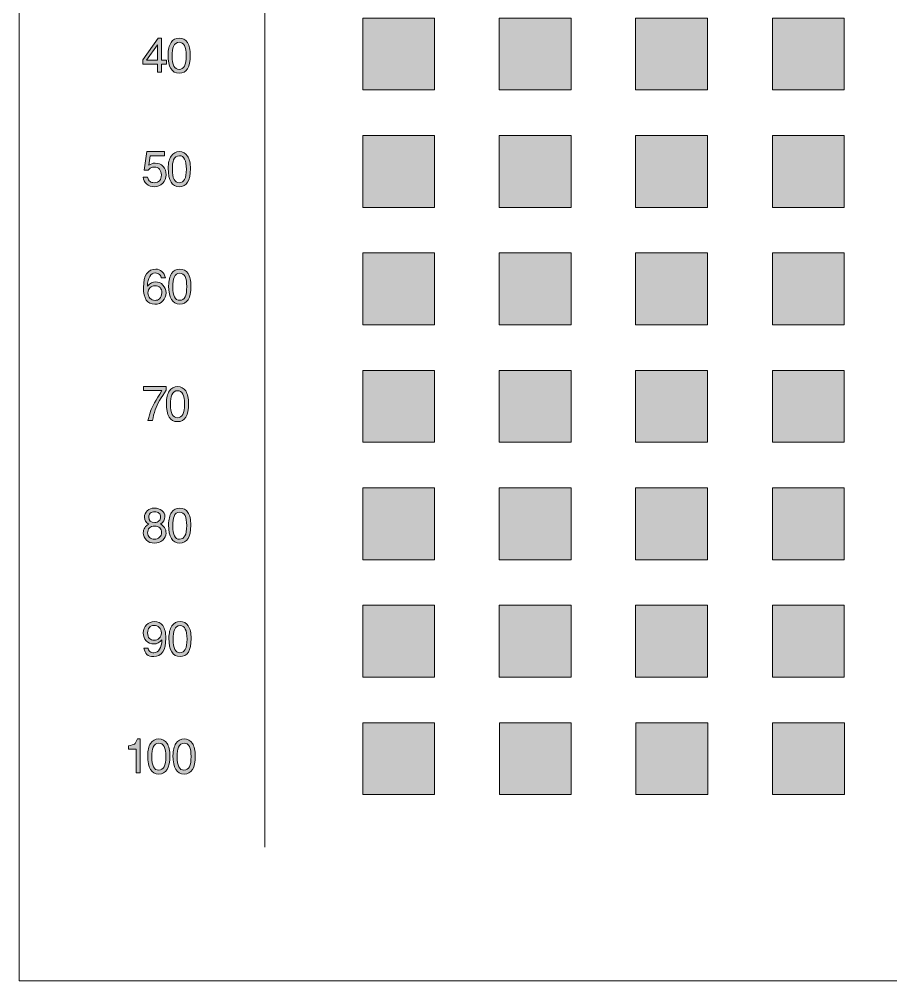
# Model space of a CAD drawing. Header units: inches. Extents: x 1.03 to 7.31, y -7.43 to -0.85.
# Drawn here: x 1.033 to 4.065, y -7.431 to -4.088 of the extents above; entities that cross this region are included whole.
import ezdxf

# ---------------------------------------------------------------- set-up
doc = ezdxf.new("R2010")
doc.units = ezdxf.units.IN
doc.header["$MEASUREMENT"] = 0
doc.layers.add('Layer 1', color=7, linetype='Continuous')

# ---------------------------------------------------------------- blocks, each defined once
blk = doc.blocks.new('block 2')
at = {"layer": 'Layer 1', "true_color": 0xffffff}
h = blk.add_hatch(color=7, dxfattribs=at)
h.dxf.hatch_style = 2
h.paths.add_polyline_path([(2.4784, -4.3337), (2.2284, -4.3337), (2.2284, -4.0837), (2.4784, -4.0837)])
h = blk.add_hatch(color=7, dxfattribs=at)
h.dxf.hatch_style = 2
h.paths.add_polyline_path([(2.9529, -4.3337), (2.7029, -4.3337), (2.7029, -4.0837), (2.9529, -4.0837)])
h = blk.add_hatch(color=7, dxfattribs=at)
h.dxf.hatch_style = 2
h.paths.add_polyline_path([(3.4274, -4.3337), (3.1774, -4.3337), (3.1774, -4.0837), (3.4274, -4.0837)])
h = blk.add_hatch(color=7, dxfattribs=at)
h.dxf.hatch_style = 2
h.paths.add_polyline_path([(3.9033, -4.3337), (3.6534, -4.3337), (3.6534, -4.0837), (3.9033, -4.0837)])
h = blk.add_hatch(color=7, dxfattribs=at)
h.dxf.hatch_style = 2
h.paths.add_polyline_path([(2.4784, -4.742), (2.2284, -4.742), (2.2284, -4.492), (2.4784, -4.492)])
h = blk.add_hatch(color=7, dxfattribs=at)
h.dxf.hatch_style = 2
h.paths.add_polyline_path([(2.9529, -4.742), (2.7029, -4.742), (2.7029, -4.492), (2.9529, -4.492)])
h = blk.add_hatch(color=7, dxfattribs=at)
h.dxf.hatch_style = 2
h.paths.add_polyline_path([(3.4274, -4.742), (3.1774, -4.742), (3.1774, -4.492), (3.4274, -4.492)])
h = blk.add_hatch(color=7, dxfattribs=at)
h.dxf.hatch_style = 2
h.paths.add_polyline_path([(3.9034, -4.742), (3.6534, -4.742), (3.6534, -4.492), (3.9034, -4.492)])
h = blk.add_hatch(color=7, dxfattribs=at)
h.dxf.hatch_style = 2
h.paths.add_polyline_path([(2.4784, -5.1503), (2.2284, -5.1503), (2.2284, -4.9003), (2.4784, -4.9003)])
h = blk.add_hatch(color=7, dxfattribs=at)
h.dxf.hatch_style = 2
h.paths.add_polyline_path([(2.9529, -5.1503), (2.7029, -5.1503), (2.7029, -4.9003), (2.9529, -4.9003)])
h = blk.add_hatch(color=7, dxfattribs=at)
h.dxf.hatch_style = 2
h.paths.add_polyline_path([(3.4274, -5.1503), (3.1774, -5.1503), (3.1774, -4.9003), (3.4274, -4.9003)])
h = blk.add_hatch(color=7, dxfattribs=at)
h.dxf.hatch_style = 2
h.paths.add_polyline_path([(3.9034, -5.1503), (3.6534, -5.1503), (3.6534, -4.9003), (3.9034, -4.9003)])
h = blk.add_hatch(color=7, dxfattribs=at)
h.dxf.hatch_style = 2
h.paths.add_polyline_path([(2.4784, -5.5586), (2.2284, -5.5586), (2.2284, -5.3086), (2.4784, -5.3086)])
h = blk.add_hatch(color=7, dxfattribs=at)
h.dxf.hatch_style = 2
h.paths.add_polyline_path([(2.9529, -5.5586), (2.7029, -5.5586), (2.7029, -5.3086), (2.9529, -5.3086)])
h = blk.add_hatch(color=7, dxfattribs=at)
h.dxf.hatch_style = 2
h.paths.add_polyline_path([(3.4274, -5.5586), (3.1774, -5.5586), (3.1774, -5.3086), (3.4274, -5.3086)])
h = blk.add_hatch(color=7, dxfattribs=at)
h.dxf.hatch_style = 2
h.paths.add_polyline_path([(3.9034, -5.5586), (3.6534, -5.5586), (3.6534, -5.3086), (3.9034, -5.3086)])
h = blk.add_hatch(color=7, dxfattribs=at)
h.dxf.hatch_style = 2
h.paths.add_polyline_path([(2.4784, -5.9669), (2.2284, -5.9669), (2.2284, -5.7169), (2.4784, -5.7169)])
h = blk.add_hatch(color=7, dxfattribs=at)
h.dxf.hatch_style = 2
h.paths.add_polyline_path([(2.9529, -5.9669), (2.7029, -5.9669), (2.7029, -5.7169), (2.9529, -5.7169)])
h = blk.add_hatch(color=7, dxfattribs=at)
h.dxf.hatch_style = 2
h.paths.add_polyline_path([(3.4274, -5.9669), (3.1774, -5.9669), (3.1774, -5.7169), (3.4274, -5.7169)])
h = blk.add_hatch(color=7, dxfattribs=at)
h.dxf.hatch_style = 2
h.paths.add_polyline_path([(3.9034, -5.9669), (3.6534, -5.9669), (3.6534, -5.7169), (3.9034, -5.7169)])
h = blk.add_hatch(color=7, dxfattribs=at)
h.dxf.hatch_style = 2
h.paths.add_polyline_path([(2.4784, -6.3752), (2.2284, -6.3752), (2.2284, -6.1252), (2.4784, -6.1252)])
h = blk.add_hatch(color=7, dxfattribs=at)
h.dxf.hatch_style = 2
h.paths.add_polyline_path([(2.9529, -6.3752), (2.7029, -6.3752), (2.7029, -6.1252), (2.9529, -6.1252)])
h = blk.add_hatch(color=7, dxfattribs=at)
h.dxf.hatch_style = 2
h.paths.add_polyline_path([(3.4274, -6.3752), (3.1774, -6.3752), (3.1774, -6.1252), (3.4274, -6.1252)])
h = blk.add_hatch(color=7, dxfattribs=at)
h.dxf.hatch_style = 2
h.paths.add_polyline_path([(3.9034, -6.3752), (3.6534, -6.3752), (3.6534, -6.1252), (3.9034, -6.1252)])
h = blk.add_hatch(color=7, dxfattribs=at)
h.dxf.hatch_style = 2
h.paths.add_polyline_path([(2.4784, -6.7835), (2.2284, -6.7835), (2.2284, -6.5335), (2.4784, -6.5335)])
h = blk.add_hatch(color=7, dxfattribs=at)
h.dxf.hatch_style = 2
h.paths.add_polyline_path([(2.9535, -6.7835), (2.7035, -6.7835), (2.7035, -6.5335), (2.9535, -6.5335)])
h = blk.add_hatch(color=7, dxfattribs=at)
h.dxf.hatch_style = 2
h.paths.add_polyline_path([(3.4285, -6.7835), (3.1785, -6.7835), (3.1785, -6.5335), (3.4285, -6.5335)])
h = blk.add_hatch(color=7, dxfattribs=at)
h.dxf.hatch_style = 2
h.paths.add_polyline_path([(3.9036, -6.7835), (3.6536, -6.7835), (3.6536, -6.5335), (3.9036, -6.5335)])
at = {"layer": 'Layer 1', "lineweight": 0}
for points in [[(2.4784, -4.3337), (2.2284, -4.3337), (2.2284, -4.0837), (2.4784, -4.0837), (2.4784, -4.3337)], [(2.9529, -4.3337), (2.7029, -4.3337), (2.7029, -4.0837), (2.9529, -4.0837), (2.9529, -4.3337)], [(3.4274, -4.3337), (3.1774, -4.3337), (3.1774, -4.0837), (3.4274, -4.0837), (3.4274, -4.3337)], [(3.9033, -4.3337), (3.6534, -4.3337), (3.6534, -4.0837), (3.9033, -4.0837), (3.9033, -4.3337)], [(2.4784, -4.742), (2.2284, -4.742), (2.2284, -4.492), (2.4784, -4.492), (2.4784, -4.742)], [(2.9529, -4.742), (2.7029, -4.742), (2.7029, -4.492), (2.9529, -4.492), (2.9529, -4.742)], [(3.4274, -4.742), (3.1774, -4.742), (3.1774, -4.492), (3.4274, -4.492), (3.4274, -4.742)], [(3.9034, -4.742), (3.6534, -4.742), (3.6534, -4.492), (3.9034, -4.492), (3.9034, -4.742)], [(2.4784, -5.1503), (2.2284, -5.1503), (2.2284, -4.9003), (2.4784, -4.9003), (2.4784, -5.1503)], [(2.9529, -5.1503), (2.7029, -5.1503), (2.7029, -4.9003), (2.9529, -4.9003), (2.9529, -5.1503)], [(3.4274, -5.1503), (3.1774, -5.1503), (3.1774, -4.9003), (3.4274, -4.9003), (3.4274, -5.1503)], [(3.9034, -5.1503), (3.6534, -5.1503), (3.6534, -4.9003), (3.9034, -4.9003), (3.9034, -5.1503)], [(2.4784, -5.5586), (2.2284, -5.5586), (2.2284, -5.3086), (2.4784, -5.3086), (2.4784, -5.5586)], [(2.9529, -5.5586), (2.7029, -5.5586), (2.7029, -5.3086), (2.9529, -5.3086), (2.9529, -5.5586)], [(3.4274, -5.5586), (3.1774, -5.5586), (3.1774, -5.3086), (3.4274, -5.3086), (3.4274, -5.5586)], [(3.9034, -5.5586), (3.6534, -5.5586), (3.6534, -5.3086), (3.9034, -5.3086), (3.9034, -5.5586)], [(2.4784, -5.9669), (2.2284, -5.9669), (2.2284, -5.7169), (2.4784, -5.7169), (2.4784, -5.9669)], [(2.9529, -5.9669), (2.7029, -5.9669), (2.7029, -5.7169), (2.9529, -5.7169), (2.9529, -5.9669)], [(3.4274, -5.9669), (3.1774, -5.9669), (3.1774, -5.7169), (3.4274, -5.7169), (3.4274, -5.9669)], [(3.9034, -5.9669), (3.6534, -5.9669), (3.6534, -5.7169), (3.9034, -5.7169), (3.9034, -5.9669)], [(2.4784, -6.3752), (2.2284, -6.3752), (2.2284, -6.1252), (2.4784, -6.1252), (2.4784, -6.3752)], [(2.9529, -6.3752), (2.7029, -6.3752), (2.7029, -6.1252), (2.9529, -6.1252), (2.9529, -6.3752)], [(3.4274, -6.3752), (3.1774, -6.3752), (3.1774, -6.1252), (3.4274, -6.1252), (3.4274, -6.3752)], [(3.9034, -6.3752), (3.6534, -6.3752), (3.6534, -6.1252), (3.9034, -6.1252), (3.9034, -6.3752)], [(2.4784, -6.7835), (2.2284, -6.7835), (2.2284, -6.5335), (2.4784, -6.5335), (2.4784, -6.7835)], [(2.9535, -6.7835), (2.7035, -6.7835), (2.7035, -6.5335), (2.9535, -6.5335), (2.9535, -6.7835)], [(3.4285, -6.7835), (3.1785, -6.7835), (3.1785, -6.5335), (3.4285, -6.5335), (3.4285, -6.7835)], [(3.9036, -6.7835), (3.6536, -6.7835), (3.6536, -6.5335), (3.9036, -6.5335), (3.9036, -6.7835)]]:
    blk.add_lwpolyline(points, dxfattribs=at)
blk = doc.blocks.new('block 41')
at = {"layer": 'Layer 1', "true_color": 0xed1f24}
h = blk.add_hatch(color=240, dxfattribs=at)
h.dxf.hatch_style = 2
h.paths.add_polyline_path([(1.5452, -4.244), (1.528, -4.244), (1.528, -4.2718), (1.514, -4.2718), (1.514, -4.244), (1.4632, -4.244), (1.4632, -4.2285), (1.5168, -4.1536), (1.528, -4.1536), (1.528, -4.2301), (1.5452, -4.2301)])
h.paths.add_polyline_path([(1.514, -4.2301), (1.514, -4.1773), (1.4765, -4.2301)])
h = blk.add_hatch(color=240, dxfattribs=at)
h.dxf.hatch_style = 2
edge = h.paths.add_edge_path()
edge.add_spline(control_points=[(1.6284, -4.2131), (1.6284, -4.2547), (1.6155, -4.2755), (1.5897, -4.2755), (1.5639, -4.2755), (1.551, -4.2541), (1.551, -4.2115), (1.551, -4.1934), (1.5545, -4.1792), (1.5614, -4.169), (1.5683, -4.1587), (1.5777, -4.1536), (1.5897, -4.1536), (1.6021, -4.1536), (1.6117, -4.1587), (1.6184, -4.169), (1.625, -4.1792), (1.6284, -4.1939), (1.6284, -4.2131)], knot_values=[0, 0, 0, 0, 1, 1, 1, 2, 2, 2, 3, 3, 3, 4, 4, 4, 5, 5, 5, 6, 6, 6, 6], degree=3, periodic=1)
edge = h.paths.add_edge_path()
edge.add_spline(control_points=[(1.614, -4.2146), (1.614, -4.1835), (1.6061, -4.168), (1.5902, -4.168), (1.5805, -4.168), (1.5738, -4.1728), (1.5699, -4.1825), (1.5669, -4.1899), (1.5654, -4.201), (1.5654, -4.2156), (1.5654, -4.2466), (1.5733, -4.2621), (1.5892, -4.262), (1.5978, -4.2619), (1.604, -4.258), (1.608, -4.2504), (1.612, -4.2428), (1.614, -4.2309), (1.614, -4.2146)], knot_values=[0, 0, 0, 0, 1, 1, 1, 2, 2, 2, 3, 3, 3, 4, 4, 4, 5, 5, 5, 6, 6, 6, 6], degree=3, periodic=1)
at = {"layer": 'Layer 1', "lineweight": 0}
for points in [[(1.5452, -4.244), (1.528, -4.244), (1.528, -4.2718), (1.514, -4.2718), (1.514, -4.244), (1.4632, -4.244), (1.4632, -4.2285), (1.5168, -4.1536), (1.528, -4.1536), (1.528, -4.2301), (1.5452, -4.2301), (1.5452, -4.244)], [(1.514, -4.2301), (1.514, -4.1773), (1.4765, -4.2301), (1.514, -4.2301)]]:
    blk.add_lwpolyline(points, dxfattribs=at)
for points in [[(1.6284, -4.2131), (1.6284, -4.2547), (1.6155, -4.2755), (1.5897, -4.2755), (1.5639, -4.2755), (1.551, -4.2541), (1.551, -4.2115), (1.551, -4.1934), (1.5545, -4.1792), (1.5614, -4.169), (1.5683, -4.1587), (1.5777, -4.1536), (1.5897, -4.1536), (1.6021, -4.1536), (1.6117, -4.1587), (1.6184, -4.169), (1.625, -4.1792), (1.6284, -4.1939), (1.6284, -4.2131)], [(1.614, -4.2146), (1.614, -4.1835), (1.6061, -4.168), (1.5902, -4.168), (1.5805, -4.168), (1.5738, -4.1728), (1.5699, -4.1825), (1.5669, -4.1899), (1.5654, -4.201), (1.5654, -4.2156), (1.5654, -4.2466), (1.5733, -4.2621), (1.5892, -4.262), (1.5978, -4.2619), (1.604, -4.258), (1.608, -4.2504), (1.612, -4.2428), (1.614, -4.2309), (1.614, -4.2146)]]:
    blk.add_open_spline(points, degree=3, knots=[0, 0, 0, 0, 1, 1, 1, 2, 2, 2, 3, 3, 3, 4, 4, 4, 5, 5, 5, 6, 6, 6, 6], dxfattribs=at)
blk = doc.blocks.new('block 42')
at = {"layer": 'Layer 1', "true_color": 0xed1f24}
h = blk.add_hatch(color=240, dxfattribs=at)
h.dxf.hatch_style = 2
edge = h.paths.add_edge_path()
edge.add_spline(control_points=[(1.5442, -4.6285), (1.5442, -4.64), (1.5403, -4.6498), (1.5324, -4.6579), (1.5246, -4.6659), (1.5151, -4.67), (1.504, -4.67), (1.4928, -4.67), (1.4835, -4.6668), (1.476, -4.6606), (1.4686, -4.6544), (1.4647, -4.6466), (1.4643, -4.6373), (1.4643, -4.6373), (1.4793, -4.6373), (1.4793, -4.6373), (1.4819, -4.6446), (1.4849, -4.6496), (1.4883, -4.6522), (1.4917, -4.6548), (1.4965, -4.6561), (1.5028, -4.6561), (1.5195, -4.6561), (1.5278, -4.647), (1.5278, -4.6288), (1.5278, -4.6208), (1.5256, -4.6143), (1.521, -4.6094), (1.5165, -4.6044), (1.5107, -4.602), (1.5037, -4.602), (1.4989, -4.602), (1.4948, -4.6029), (1.4915, -4.6046), (1.4888, -4.606), (1.4855, -4.6086), (1.4813, -4.6126), (1.4813, -4.6126), (1.468, -4.6126), (1.468, -4.6126), (1.468, -4.6126), (1.477, -4.5481), (1.477, -4.5481), (1.477, -4.5481), (1.5382, -4.5481), (1.5382, -4.5481), (1.5382, -4.5481), (1.5382, -4.5628), (1.5382, -4.5628), (1.5382, -4.5628), (1.4889, -4.5628), (1.4889, -4.5628), (1.4889, -4.5628), (1.4842, -4.5955), (1.4842, -4.5955), (1.49, -4.5907), (1.4973, -4.5883), (1.506, -4.5883), (1.5175, -4.5883), (1.5267, -4.592), (1.5337, -4.5994), (1.5407, -4.6068), (1.5442, -4.6165), (1.5442, -4.6285)], knot_values=[0, 0, 0, 0, 1, 1, 1, 2, 2, 2, 3, 3, 3, 4, 4, 4, 5, 5, 5, 6, 6, 6, 7, 7, 7, 8, 8, 8, 9, 9, 9, 10, 10, 10, 11, 11, 11, 12, 12, 12, 13, 13, 13, 14, 14, 14, 15, 15, 15, 16, 16, 16, 17, 17, 17, 18, 18, 18, 19, 19, 19, 20, 20, 20, 21, 21, 21, 21], degree=3, periodic=1)
h = blk.add_hatch(color=240, dxfattribs=at)
h.dxf.hatch_style = 2
edge = h.paths.add_edge_path()
edge.add_spline(control_points=[(1.6289, -4.6076), (1.6289, -4.6492), (1.616, -4.67), (1.5902, -4.67), (1.5645, -4.67), (1.5516, -4.6486), (1.5516, -4.606), (1.5516, -4.5878), (1.555, -4.5737), (1.5619, -4.5635), (1.5688, -4.5532), (1.5782, -4.5481), (1.5902, -4.5481), (1.6027, -4.5481), (1.6122, -4.5532), (1.6189, -4.5635), (1.6256, -4.5737), (1.6289, -4.5884), (1.6289, -4.6076)], knot_values=[0, 0, 0, 0, 1, 1, 1, 2, 2, 2, 3, 3, 3, 4, 4, 4, 5, 5, 5, 6, 6, 6, 6], degree=3, periodic=1)
edge = h.paths.add_edge_path()
edge.add_spline(control_points=[(1.6146, -4.6091), (1.6146, -4.578), (1.6066, -4.5625), (1.5907, -4.5625), (1.5811, -4.5625), (1.5743, -4.5673), (1.5704, -4.577), (1.5674, -4.5844), (1.5659, -4.5955), (1.5659, -4.6101), (1.5659, -4.6411), (1.5739, -4.6566), (1.5897, -4.6565), (1.5983, -4.6564), (1.6046, -4.6525), (1.6086, -4.6449), (1.6126, -4.6373), (1.6146, -4.6254), (1.6146, -4.6091)], knot_values=[0, 0, 0, 0, 1, 1, 1, 2, 2, 2, 3, 3, 3, 4, 4, 4, 5, 5, 5, 6, 6, 6, 6], degree=3, periodic=1)
at = {"layer": 'Layer 1', "lineweight": 0}
for points, knots in [([(1.5442, -4.6285), (1.5442, -4.64), (1.5403, -4.6498), (1.5324, -4.6579), (1.5246, -4.6659), (1.5151, -4.67), (1.504, -4.67), (1.4928, -4.67), (1.4835, -4.6668), (1.476, -4.6606), (1.4686, -4.6544), (1.4647, -4.6466), (1.4643, -4.6373), (1.4643, -4.6373), (1.4793, -4.6373), (1.4793, -4.6373), (1.4819, -4.6446), (1.4849, -4.6496), (1.4883, -4.6522), (1.4917, -4.6548), (1.4965, -4.6561), (1.5028, -4.6561), (1.5195, -4.6561), (1.5278, -4.647), (1.5278, -4.6288), (1.5278, -4.6208), (1.5256, -4.6143), (1.521, -4.6094), (1.5165, -4.6044), (1.5107, -4.602), (1.5037, -4.602), (1.4989, -4.602), (1.4948, -4.6029), (1.4915, -4.6046), (1.4888, -4.606), (1.4855, -4.6086), (1.4813, -4.6126), (1.4813, -4.6126), (1.468, -4.6126), (1.468, -4.6126), (1.468, -4.6126), (1.477, -4.5481), (1.477, -4.5481), (1.477, -4.5481), (1.5382, -4.5481), (1.5382, -4.5481), (1.5382, -4.5481), (1.5382, -4.5628), (1.5382, -4.5628), (1.5382, -4.5628), (1.4889, -4.5628), (1.4889, -4.5628), (1.4889, -4.5628), (1.4842, -4.5955), (1.4842, -4.5955), (1.49, -4.5907), (1.4973, -4.5883), (1.506, -4.5883), (1.5175, -4.5883), (1.5267, -4.592), (1.5337, -4.5994), (1.5407, -4.6068), (1.5442, -4.6165), (1.5442, -4.6285)], [0, 0, 0, 0, 1, 1, 1, 2, 2, 2, 3, 3, 3, 4, 4, 4, 5, 5, 5, 6, 6, 6, 7, 7, 7, 8, 8, 8, 9, 9, 9, 10, 10, 10, 11, 11, 11, 12, 12, 12, 13, 13, 13, 14, 14, 14, 15, 15, 15, 16, 16, 16, 17, 17, 17, 18, 18, 18, 19, 19, 19, 20, 20, 20, 21, 21, 21, 21]), ([(1.6289, -4.6076), (1.6289, -4.6492), (1.616, -4.67), (1.5902, -4.67), (1.5645, -4.67), (1.5516, -4.6486), (1.5516, -4.606), (1.5516, -4.5878), (1.555, -4.5737), (1.5619, -4.5635), (1.5688, -4.5532), (1.5782, -4.5481), (1.5902, -4.5481), (1.6027, -4.5481), (1.6122, -4.5532), (1.6189, -4.5635), (1.6256, -4.5737), (1.6289, -4.5884), (1.6289, -4.6076)], [0, 0, 0, 0, 1, 1, 1, 2, 2, 2, 3, 3, 3, 4, 4, 4, 5, 5, 5, 6, 6, 6, 6]), ([(1.6146, -4.6091), (1.6146, -4.578), (1.6066, -4.5625), (1.5907, -4.5625), (1.5811, -4.5625), (1.5743, -4.5673), (1.5704, -4.577), (1.5674, -4.5844), (1.5659, -4.5955), (1.5659, -4.6101), (1.5659, -4.6411), (1.5739, -4.6566), (1.5897, -4.6565), (1.5983, -4.6564), (1.6046, -4.6525), (1.6086, -4.6449), (1.6126, -4.6373), (1.6146, -4.6254), (1.6146, -4.6091)], [0, 0, 0, 0, 1, 1, 1, 2, 2, 2, 3, 3, 3, 4, 4, 4, 5, 5, 5, 6, 6, 6, 6])]:
    blk.add_open_spline(points, degree=3, knots=knots, dxfattribs=at)
blk = doc.blocks.new('block 43')
at = {"layer": 'Layer 1', "true_color": 0xed1f24}
h = blk.add_hatch(color=240, dxfattribs=at)
h.dxf.hatch_style = 2
edge = h.paths.add_edge_path()
edge.add_spline(control_points=[(1.544, -5.0385), (1.544, -5.0502), (1.5405, -5.0597), (1.5333, -5.067), (1.5261, -5.0747), (1.5166, -5.0785), (1.5047, -5.0785), (1.4786, -5.0785), (1.4655, -5.0591), (1.4655, -5.0203), (1.4655, -4.9778), (1.48, -4.9565), (1.5089, -4.9565), (1.5163, -4.9565), (1.5232, -4.9591), (1.5295, -4.9643), (1.5365, -4.9702), (1.5406, -4.9779), (1.5418, -4.9873), (1.5418, -4.9873), (1.5265, -4.9873), (1.5265, -4.9873), (1.5272, -4.9828), (1.5254, -4.9788), (1.5211, -4.9753), (1.5168, -4.9718), (1.512, -4.97), (1.5065, -4.97), (1.4984, -4.97), (1.4919, -4.974), (1.4871, -4.9821), (1.4823, -4.9901), (1.4796, -5.0012), (1.479, -5.0153), (1.4887, -5.0057), (1.4982, -5.0008), (1.5075, -5.0008), (1.5176, -5.0008), (1.5262, -5.0045), (1.5333, -5.0118), (1.5405, -5.0192), (1.544, -5.0281), (1.544, -5.0385)], knot_values=[0, 0, 0, 0, 1, 1, 1, 2, 2, 2, 3, 3, 3, 4, 4, 4, 5, 5, 5, 6, 6, 6, 7, 7, 7, 8, 8, 8, 9, 9, 9, 10, 10, 10, 11, 11, 11, 12, 12, 12, 13, 13, 13, 14, 14, 14, 14], degree=3, periodic=1)
edge = h.paths.add_edge_path()
edge.add_spline(control_points=[(1.5292, -5.0387), (1.5292, -5.0312), (1.5272, -5.0253), (1.5233, -5.021), (1.5191, -5.0165), (1.5132, -5.0142), (1.5056, -5.0142), (1.4991, -5.0142), (1.4936, -5.0163), (1.4889, -5.0207), (1.4836, -5.0255), (1.481, -5.0317), (1.481, -5.0395), (1.481, -5.0469), (1.4834, -5.0531), (1.4881, -5.058), (1.4929, -5.0629), (1.4988, -5.0653), (1.5059, -5.0653), (1.5117, -5.0653), (1.5168, -5.0634), (1.521, -5.0597), (1.5264, -5.055), (1.5292, -5.048), (1.5292, -5.0387)], knot_values=[0, 0, 0, 0, 1, 1, 1, 2, 2, 2, 3, 3, 3, 4, 4, 4, 5, 5, 5, 6, 6, 6, 7, 7, 7, 8, 8, 8, 8], degree=3, periodic=1)
h = blk.add_hatch(color=240, dxfattribs=at)
h.dxf.hatch_style = 2
edge = h.paths.add_edge_path()
edge.add_spline(control_points=[(1.6305, -5.016), (1.6305, -5.0576), (1.6176, -5.0783), (1.5918, -5.0783), (1.566, -5.0783), (1.5531, -5.057), (1.5531, -5.0143), (1.5531, -4.9962), (1.5566, -4.9821), (1.5635, -4.9718), (1.5704, -4.9616), (1.5798, -4.9565), (1.5918, -4.9565), (1.6043, -4.9565), (1.6138, -4.9616), (1.6205, -4.9718), (1.6271, -4.9821), (1.6305, -4.9968), (1.6305, -5.016)], knot_values=[0, 0, 0, 0, 1, 1, 1, 2, 2, 2, 3, 3, 3, 4, 4, 4, 5, 5, 5, 6, 6, 6, 6], degree=3, periodic=1)
edge = h.paths.add_edge_path()
edge.add_spline(control_points=[(1.6161, -5.0175), (1.6161, -4.9864), (1.6082, -4.9708), (1.5923, -4.9708), (1.5826, -4.9708), (1.5759, -4.9757), (1.572, -4.9853), (1.569, -4.9928), (1.5675, -5.0038), (1.5675, -5.0185), (1.5675, -5.0495), (1.5754, -5.065), (1.5913, -5.0648), (1.5999, -5.0647), (1.6061, -5.0609), (1.6101, -5.0533), (1.6141, -5.0456), (1.6161, -5.0337), (1.6161, -5.0175)], knot_values=[0, 0, 0, 0, 1, 1, 1, 2, 2, 2, 3, 3, 3, 4, 4, 4, 5, 5, 5, 6, 6, 6, 6], degree=3, periodic=1)
at = {"layer": 'Layer 1', "lineweight": 0}
for points, knots in [([(1.544, -5.0385), (1.544, -5.0502), (1.5405, -5.0597), (1.5333, -5.067), (1.5261, -5.0747), (1.5166, -5.0785), (1.5047, -5.0785), (1.4786, -5.0785), (1.4655, -5.0591), (1.4655, -5.0203), (1.4655, -4.9778), (1.48, -4.9565), (1.5089, -4.9565), (1.5163, -4.9565), (1.5232, -4.9591), (1.5295, -4.9643), (1.5365, -4.9702), (1.5406, -4.9779), (1.5418, -4.9873), (1.5418, -4.9873), (1.5265, -4.9873), (1.5265, -4.9873), (1.5272, -4.9828), (1.5254, -4.9788), (1.5211, -4.9753), (1.5168, -4.9718), (1.512, -4.97), (1.5065, -4.97), (1.4984, -4.97), (1.4919, -4.974), (1.4871, -4.9821), (1.4823, -4.9901), (1.4796, -5.0012), (1.479, -5.0153), (1.4887, -5.0057), (1.4982, -5.0008), (1.5075, -5.0008), (1.5176, -5.0008), (1.5262, -5.0045), (1.5333, -5.0118), (1.5405, -5.0192), (1.544, -5.0281), (1.544, -5.0385)], [0, 0, 0, 0, 1, 1, 1, 2, 2, 2, 3, 3, 3, 4, 4, 4, 5, 5, 5, 6, 6, 6, 7, 7, 7, 8, 8, 8, 9, 9, 9, 10, 10, 10, 11, 11, 11, 12, 12, 12, 13, 13, 13, 14, 14, 14, 14]), ([(1.6305, -5.016), (1.6305, -5.0576), (1.6176, -5.0783), (1.5918, -5.0783), (1.566, -5.0783), (1.5531, -5.057), (1.5531, -5.0143), (1.5531, -4.9962), (1.5566, -4.9821), (1.5635, -4.9718), (1.5704, -4.9616), (1.5798, -4.9565), (1.5918, -4.9565), (1.6043, -4.9565), (1.6138, -4.9616), (1.6205, -4.9718), (1.6271, -4.9821), (1.6305, -4.9968), (1.6305, -5.016)], [0, 0, 0, 0, 1, 1, 1, 2, 2, 2, 3, 3, 3, 4, 4, 4, 5, 5, 5, 6, 6, 6, 6]), ([(1.6161, -5.0175), (1.6161, -4.9864), (1.6082, -4.9708), (1.5923, -4.9708), (1.5826, -4.9708), (1.5759, -4.9757), (1.572, -4.9853), (1.569, -4.9928), (1.5675, -5.0038), (1.5675, -5.0185), (1.5675, -5.0495), (1.5754, -5.065), (1.5913, -5.0648), (1.5999, -5.0647), (1.6061, -5.0609), (1.6101, -5.0533), (1.6141, -5.0456), (1.6161, -5.0337), (1.6161, -5.0175)], [0, 0, 0, 0, 1, 1, 1, 2, 2, 2, 3, 3, 3, 4, 4, 4, 5, 5, 5, 6, 6, 6, 6]), ([(1.5292, -5.0387), (1.5292, -5.0312), (1.5272, -5.0253), (1.5233, -5.021), (1.5191, -5.0165), (1.5132, -5.0142), (1.5056, -5.0142), (1.4991, -5.0142), (1.4936, -5.0163), (1.4889, -5.0207), (1.4836, -5.0255), (1.481, -5.0317), (1.481, -5.0395), (1.481, -5.0469), (1.4834, -5.0531), (1.4881, -5.058), (1.4929, -5.0629), (1.4988, -5.0653), (1.5059, -5.0653), (1.5117, -5.0653), (1.5168, -5.0634), (1.521, -5.0597), (1.5264, -5.055), (1.5292, -5.048), (1.5292, -5.0387)], [0, 0, 0, 0, 1, 1, 1, 2, 2, 2, 3, 3, 3, 4, 4, 4, 5, 5, 5, 6, 6, 6, 7, 7, 7, 8, 8, 8, 8])]:
    blk.add_open_spline(points, degree=3, knots=knots, dxfattribs=at)
blk = doc.blocks.new('block 44')
at = {"layer": 'Layer 1', "true_color": 0xed1f24}
h = blk.add_hatch(color=240, dxfattribs=at)
h.dxf.hatch_style = 2
edge = h.paths.add_edge_path()
edge.add_spline(control_points=[(1.545, -5.3774), (1.5269, -5.4017), (1.514, -5.4247), (1.5063, -5.4462), (1.502, -5.4584), (1.4989, -5.4707), (1.497, -5.4831), (1.497, -5.4831), (1.4812, -5.4831), (1.4812, -5.4831), (1.4847, -5.4681), (1.4878, -5.4571), (1.4903, -5.4502), (1.4955, -5.4362), (1.5085, -5.4124), (1.5293, -5.3789), (1.5293, -5.3789), (1.466, -5.3789), (1.466, -5.3789), (1.466, -5.3789), (1.466, -5.3649), (1.466, -5.3649), (1.466, -5.3649), (1.545, -5.3649), (1.545, -5.3649), (1.545, -5.3649), (1.545, -5.3774), (1.545, -5.3774)], knot_values=[0, 0, 0, 0, 1, 1, 1, 2, 2, 2, 3, 3, 3, 4, 4, 4, 5, 5, 5, 6, 6, 6, 7, 7, 7, 8, 8, 8, 9, 9, 9, 9], degree=3, periodic=1)
h = blk.add_hatch(color=240, dxfattribs=at)
h.dxf.hatch_style = 2
edge = h.paths.add_edge_path()
edge.add_spline(control_points=[(1.6225, -5.4244), (1.6225, -5.4659), (1.6096, -5.4867), (1.5839, -5.4867), (1.5581, -5.4867), (1.5452, -5.4654), (1.5452, -5.4227), (1.5452, -5.4046), (1.5486, -5.3904), (1.5555, -5.3802), (1.5624, -5.37), (1.5719, -5.3649), (1.5839, -5.3649), (1.5963, -5.3649), (1.6059, -5.37), (1.6125, -5.3802), (1.6192, -5.3904), (1.6225, -5.4052), (1.6225, -5.4244)], knot_values=[0, 0, 0, 0, 1, 1, 1, 2, 2, 2, 3, 3, 3, 4, 4, 4, 5, 5, 5, 6, 6, 6, 6], degree=3, periodic=1)
edge = h.paths.add_edge_path()
edge.add_spline(control_points=[(1.6082, -5.4259), (1.6082, -5.3948), (1.6002, -5.3792), (1.5844, -5.3792), (1.5747, -5.3792), (1.5679, -5.3841), (1.564, -5.3937), (1.561, -5.4012), (1.5595, -5.4122), (1.5595, -5.4269), (1.5595, -5.4579), (1.5675, -5.4733), (1.5834, -5.4732), (1.5919, -5.4731), (1.5982, -5.4693), (1.6022, -5.4616), (1.6062, -5.454), (1.6082, -5.4421), (1.6082, -5.4259)], knot_values=[0, 0, 0, 0, 1, 1, 1, 2, 2, 2, 3, 3, 3, 4, 4, 4, 5, 5, 5, 6, 6, 6, 6], degree=3, periodic=1)
at = {"layer": 'Layer 1', "lineweight": 0}
for points, knots in [([(1.545, -5.3774), (1.5269, -5.4017), (1.514, -5.4247), (1.5063, -5.4462), (1.502, -5.4584), (1.4989, -5.4707), (1.497, -5.4831), (1.497, -5.4831), (1.4812, -5.4831), (1.4812, -5.4831), (1.4847, -5.4681), (1.4878, -5.4571), (1.4903, -5.4502), (1.4955, -5.4362), (1.5085, -5.4124), (1.5293, -5.3789), (1.5293, -5.3789), (1.466, -5.3789), (1.466, -5.3789), (1.466, -5.3789), (1.466, -5.3649), (1.466, -5.3649), (1.466, -5.3649), (1.545, -5.3649), (1.545, -5.3649), (1.545, -5.3649), (1.545, -5.3774), (1.545, -5.3774)], [0, 0, 0, 0, 1, 1, 1, 2, 2, 2, 3, 3, 3, 4, 4, 4, 5, 5, 5, 6, 6, 6, 7, 7, 7, 8, 8, 8, 9, 9, 9, 9]), ([(1.6225, -5.4244), (1.6225, -5.4659), (1.6096, -5.4867), (1.5839, -5.4867), (1.5581, -5.4867), (1.5452, -5.4654), (1.5452, -5.4227), (1.5452, -5.4046), (1.5486, -5.3904), (1.5555, -5.3802), (1.5624, -5.37), (1.5719, -5.3649), (1.5839, -5.3649), (1.5963, -5.3649), (1.6059, -5.37), (1.6125, -5.3802), (1.6192, -5.3904), (1.6225, -5.4052), (1.6225, -5.4244)], [0, 0, 0, 0, 1, 1, 1, 2, 2, 2, 3, 3, 3, 4, 4, 4, 5, 5, 5, 6, 6, 6, 6]), ([(1.6082, -5.4259), (1.6082, -5.3948), (1.6002, -5.3792), (1.5844, -5.3792), (1.5747, -5.3792), (1.5679, -5.3841), (1.564, -5.3937), (1.561, -5.4012), (1.5595, -5.4122), (1.5595, -5.4269), (1.5595, -5.4579), (1.5675, -5.4733), (1.5834, -5.4732), (1.5919, -5.4731), (1.5982, -5.4693), (1.6022, -5.4616), (1.6062, -5.454), (1.6082, -5.4421), (1.6082, -5.4259)], [0, 0, 0, 0, 1, 1, 1, 2, 2, 2, 3, 3, 3, 4, 4, 4, 5, 5, 5, 6, 6, 6, 6])]:
    blk.add_open_spline(points, degree=3, knots=knots, dxfattribs=at)
blk = doc.blocks.new('block 45')
at = {"layer": 'Layer 1', "true_color": 0xed1f24}
h = blk.add_hatch(color=240, dxfattribs=at)
h.dxf.hatch_style = 2
edge = h.paths.add_edge_path()
edge.add_spline(control_points=[(1.5442, -5.8745), (1.5442, -5.8839), (1.5403, -5.8921), (1.5325, -5.8988), (1.5247, -5.9056), (1.515, -5.909), (1.5032, -5.909), (1.4922, -5.909), (1.483, -5.9056), (1.4757, -5.8988), (1.4683, -5.8921), (1.4647, -5.8836), (1.4647, -5.8735), (1.4647, -5.8667), (1.4664, -5.8607), (1.4698, -5.8554), (1.4733, -5.8501), (1.4781, -5.8461), (1.4842, -5.8433), (1.474, -5.8377), (1.4688, -5.8296), (1.4688, -5.819), (1.4688, -5.8101), (1.4721, -5.8026), (1.4787, -5.7964), (1.4852, -5.7902), (1.4932, -5.7872), (1.5027, -5.7872), (1.5137, -5.7872), (1.5227, -5.79), (1.5296, -5.7957), (1.5365, -5.8013), (1.54, -5.8087), (1.54, -5.8177), (1.54, -5.8279), (1.535, -5.8363), (1.5248, -5.8428), (1.5302, -5.8448), (1.5347, -5.8489), (1.5385, -5.855), (1.5423, -5.8611), (1.5442, -5.8676), (1.5442, -5.8745)], knot_values=[0, 0, 0, 0, 1, 1, 1, 2, 2, 2, 3, 3, 3, 4, 4, 4, 5, 5, 5, 6, 6, 6, 7, 7, 7, 8, 8, 8, 9, 9, 9, 10, 10, 10, 11, 11, 11, 12, 12, 12, 13, 13, 13, 14, 14, 14, 14], degree=3, periodic=1)
edge = h.paths.add_edge_path()
edge.add_spline(control_points=[(1.5287, -5.8722), (1.5287, -5.8653), (1.5265, -5.8599), (1.5223, -5.8559), (1.518, -5.852), (1.512, -5.85), (1.5042, -5.85), (1.4964, -5.85), (1.4904, -5.8521), (1.4863, -5.8564), (1.4821, -5.8607), (1.48, -5.8664), (1.48, -5.8735), (1.48, -5.8798), (1.4823, -5.8851), (1.4868, -5.8892), (1.4913, -5.8934), (1.497, -5.8955), (1.5038, -5.8955), (1.5108, -5.8955), (1.5167, -5.8932), (1.5215, -5.8888), (1.5263, -5.8843), (1.5287, -5.8787), (1.5287, -5.8722)], knot_values=[0, 0, 0, 0, 1, 1, 1, 2, 2, 2, 3, 3, 3, 4, 4, 4, 5, 5, 5, 6, 6, 6, 7, 7, 7, 8, 8, 8, 8], degree=3, periodic=1)
edge = h.paths.add_edge_path()
edge.add_spline(control_points=[(1.5252, -5.8182), (1.5252, -5.8127), (1.5233, -5.8084), (1.5195, -5.8052), (1.5157, -5.8019), (1.5106, -5.8003), (1.5043, -5.8003), (1.4981, -5.8003), (1.4931, -5.802), (1.4893, -5.8053), (1.4856, -5.8085), (1.4837, -5.8129), (1.4837, -5.8183), (1.4837, -5.8309), (1.4906, -5.8372), (1.5045, -5.8372), (1.5106, -5.8372), (1.5155, -5.8354), (1.5194, -5.8318), (1.5232, -5.8283), (1.5252, -5.8237), (1.5252, -5.8182)], knot_values=[0, 0, 0, 0, 1, 1, 1, 2, 2, 2, 3, 3, 3, 4, 4, 4, 5, 5, 5, 6, 6, 6, 7, 7, 7, 7], degree=3, periodic=1)
h = blk.add_hatch(color=240, dxfattribs=at)
h.dxf.hatch_style = 2
edge = h.paths.add_edge_path()
edge.add_spline(control_points=[(1.6302, -5.8467), (1.6302, -5.8882), (1.6174, -5.909), (1.5916, -5.909), (1.5658, -5.909), (1.5529, -5.8877), (1.5529, -5.845), (1.5529, -5.8269), (1.5564, -5.8127), (1.5632, -5.8025), (1.5701, -5.7923), (1.5796, -5.7872), (1.5916, -5.7872), (1.604, -5.7872), (1.6136, -5.7923), (1.6202, -5.8025), (1.6269, -5.8127), (1.6302, -5.8274), (1.6302, -5.8467)], knot_values=[0, 0, 0, 0, 1, 1, 1, 2, 2, 2, 3, 3, 3, 4, 4, 4, 5, 5, 5, 6, 6, 6, 6], degree=3, periodic=1)
edge = h.paths.add_edge_path()
edge.add_spline(control_points=[(1.6159, -5.8482), (1.6159, -5.8171), (1.608, -5.8015), (1.5921, -5.8015), (1.5824, -5.8015), (1.5756, -5.8063), (1.5717, -5.816), (1.5687, -5.8234), (1.5672, -5.8345), (1.5672, -5.8492), (1.5672, -5.8802), (1.5752, -5.8956), (1.5911, -5.8955), (1.5996, -5.8954), (1.6059, -5.8915), (1.6099, -5.8839), (1.6139, -5.8763), (1.6159, -5.8644), (1.6159, -5.8482)], knot_values=[0, 0, 0, 0, 1, 1, 1, 2, 2, 2, 3, 3, 3, 4, 4, 4, 5, 5, 5, 6, 6, 6, 6], degree=3, periodic=1)
at = {"layer": 'Layer 1', "lineweight": 0}
for points, knots in [([(1.5442, -5.8745), (1.5442, -5.8839), (1.5403, -5.8921), (1.5325, -5.8988), (1.5247, -5.9056), (1.515, -5.909), (1.5032, -5.909), (1.4922, -5.909), (1.483, -5.9056), (1.4757, -5.8988), (1.4683, -5.8921), (1.4647, -5.8836), (1.4647, -5.8735), (1.4647, -5.8667), (1.4664, -5.8607), (1.4698, -5.8554), (1.4733, -5.8501), (1.4781, -5.8461), (1.4842, -5.8433), (1.474, -5.8377), (1.4688, -5.8296), (1.4688, -5.819), (1.4688, -5.8101), (1.4721, -5.8026), (1.4787, -5.7964), (1.4852, -5.7902), (1.4932, -5.7872), (1.5027, -5.7872), (1.5137, -5.7872), (1.5227, -5.79), (1.5296, -5.7957), (1.5365, -5.8013), (1.54, -5.8087), (1.54, -5.8177), (1.54, -5.8279), (1.535, -5.8363), (1.5248, -5.8428), (1.5302, -5.8448), (1.5347, -5.8489), (1.5385, -5.855), (1.5423, -5.8611), (1.5442, -5.8676), (1.5442, -5.8745)], [0, 0, 0, 0, 1, 1, 1, 2, 2, 2, 3, 3, 3, 4, 4, 4, 5, 5, 5, 6, 6, 6, 7, 7, 7, 8, 8, 8, 9, 9, 9, 10, 10, 10, 11, 11, 11, 12, 12, 12, 13, 13, 13, 14, 14, 14, 14]), ([(1.5252, -5.8182), (1.5252, -5.8127), (1.5233, -5.8084), (1.5195, -5.8052), (1.5157, -5.8019), (1.5106, -5.8003), (1.5043, -5.8003), (1.4981, -5.8003), (1.4931, -5.802), (1.4893, -5.8053), (1.4856, -5.8085), (1.4837, -5.8129), (1.4837, -5.8183), (1.4837, -5.8309), (1.4906, -5.8372), (1.5045, -5.8372), (1.5106, -5.8372), (1.5155, -5.8354), (1.5194, -5.8318), (1.5232, -5.8283), (1.5252, -5.8237), (1.5252, -5.8182)], [0, 0, 0, 0, 1, 1, 1, 2, 2, 2, 3, 3, 3, 4, 4, 4, 5, 5, 5, 6, 6, 6, 7, 7, 7, 7]), ([(1.6302, -5.8467), (1.6302, -5.8882), (1.6174, -5.909), (1.5916, -5.909), (1.5658, -5.909), (1.5529, -5.8877), (1.5529, -5.845), (1.5529, -5.8269), (1.5564, -5.8127), (1.5632, -5.8025), (1.5701, -5.7923), (1.5796, -5.7872), (1.5916, -5.7872), (1.604, -5.7872), (1.6136, -5.7923), (1.6202, -5.8025), (1.6269, -5.8127), (1.6302, -5.8274), (1.6302, -5.8467)], [0, 0, 0, 0, 1, 1, 1, 2, 2, 2, 3, 3, 3, 4, 4, 4, 5, 5, 5, 6, 6, 6, 6]), ([(1.6159, -5.8482), (1.6159, -5.8171), (1.608, -5.8015), (1.5921, -5.8015), (1.5824, -5.8015), (1.5756, -5.8063), (1.5717, -5.816), (1.5687, -5.8234), (1.5672, -5.8345), (1.5672, -5.8492), (1.5672, -5.8802), (1.5752, -5.8956), (1.5911, -5.8955), (1.5996, -5.8954), (1.6059, -5.8915), (1.6099, -5.8839), (1.6139, -5.8763), (1.6159, -5.8644), (1.6159, -5.8482)], [0, 0, 0, 0, 1, 1, 1, 2, 2, 2, 3, 3, 3, 4, 4, 4, 5, 5, 5, 6, 6, 6, 6]), ([(1.5287, -5.8722), (1.5287, -5.8653), (1.5265, -5.8599), (1.5223, -5.8559), (1.518, -5.852), (1.512, -5.85), (1.5042, -5.85), (1.4964, -5.85), (1.4904, -5.8521), (1.4863, -5.8564), (1.4821, -5.8607), (1.48, -5.8664), (1.48, -5.8735), (1.48, -5.8798), (1.4823, -5.8851), (1.4868, -5.8892), (1.4913, -5.8934), (1.497, -5.8955), (1.5038, -5.8955), (1.5108, -5.8955), (1.5167, -5.8932), (1.5215, -5.8888), (1.5263, -5.8843), (1.5287, -5.8787), (1.5287, -5.8722)], [0, 0, 0, 0, 1, 1, 1, 2, 2, 2, 3, 3, 3, 4, 4, 4, 5, 5, 5, 6, 6, 6, 7, 7, 7, 8, 8, 8, 8])]:
    blk.add_open_spline(points, degree=3, knots=knots, dxfattribs=at)
blk = doc.blocks.new('block 46')
at = {"layer": 'Layer 1', "true_color": 0xed1f24}
h = blk.add_hatch(color=240, dxfattribs=at)
h.dxf.hatch_style = 2
edge = h.paths.add_edge_path()
edge.add_spline(control_points=[(1.5433, -6.2395), (1.5433, -6.2822), (1.5292, -6.3035), (1.501, -6.3035), (1.4905, -6.3035), (1.4825, -6.301), (1.477, -6.296), (1.4721, -6.2913), (1.4688, -6.2839), (1.467, -6.2737), (1.467, -6.2737), (1.4817, -6.2737), (1.4817, -6.2737), (1.4816, -6.2787), (1.4835, -6.2827), (1.4875, -6.2857), (1.4915, -6.2887), (1.4963, -6.2902), (1.502, -6.2902), (1.51, -6.2902), (1.5165, -6.2862), (1.5215, -6.2782), (1.5265, -6.2703), (1.5292, -6.2593), (1.5297, -6.2453), (1.5213, -6.2549), (1.5122, -6.2597), (1.5022, -6.2597), (1.491, -6.2597), (1.4819, -6.2562), (1.4751, -6.2492), (1.4683, -6.2422), (1.4648, -6.2329), (1.4648, -6.2213), (1.4648, -6.2098), (1.4685, -6.2003), (1.4758, -6.1928), (1.4832, -6.1854), (1.4924, -6.1817), (1.5035, -6.1817), (1.516, -6.1817), (1.5256, -6.1864), (1.5325, -6.196), (1.5397, -6.206), (1.5433, -6.2205), (1.5433, -6.2395)], knot_values=[0, 0, 0, 0, 1, 1, 1, 2, 2, 2, 3, 3, 3, 4, 4, 4, 5, 5, 5, 6, 6, 6, 7, 7, 7, 8, 8, 8, 9, 9, 9, 10, 10, 10, 11, 11, 11, 12, 12, 12, 13, 13, 13, 14, 14, 14, 15, 15, 15, 15], degree=3, periodic=1)
edge = h.paths.add_edge_path()
edge.add_spline(control_points=[(1.5277, -6.2213), (1.5277, -6.2135), (1.5253, -6.2072), (1.5206, -6.2024), (1.5159, -6.1976), (1.5097, -6.1952), (1.5021, -6.1952), (1.4955, -6.1952), (1.4901, -6.1975), (1.4859, -6.2022), (1.4818, -6.207), (1.4797, -6.2133), (1.4797, -6.2213), (1.4797, -6.2295), (1.4819, -6.2359), (1.4863, -6.2405), (1.4904, -6.2448), (1.4958, -6.247), (1.5024, -6.247), (1.5099, -6.247), (1.5159, -6.2445), (1.5206, -6.2394), (1.5253, -6.2344), (1.5277, -6.2283), (1.5277, -6.2213)], knot_values=[0, 0, 0, 0, 1, 1, 1, 2, 2, 2, 3, 3, 3, 4, 4, 4, 5, 5, 5, 6, 6, 6, 7, 7, 7, 8, 8, 8, 8], degree=3, periodic=1)
h = blk.add_hatch(color=240, dxfattribs=at)
h.dxf.hatch_style = 2
edge = h.paths.add_edge_path()
edge.add_spline(control_points=[(1.6314, -6.2412), (1.6314, -6.2827), (1.6185, -6.3035), (1.5927, -6.3035), (1.5669, -6.3035), (1.554, -6.2822), (1.554, -6.2395), (1.554, -6.2214), (1.5575, -6.2072), (1.5644, -6.197), (1.5713, -6.1868), (1.5807, -6.1817), (1.5927, -6.1817), (1.6051, -6.1817), (1.6147, -6.1868), (1.6214, -6.197), (1.628, -6.2072), (1.6314, -6.2219), (1.6314, -6.2412)], knot_values=[0, 0, 0, 0, 1, 1, 1, 2, 2, 2, 3, 3, 3, 4, 4, 4, 5, 5, 5, 6, 6, 6, 6], degree=3, periodic=1)
edge = h.paths.add_edge_path()
edge.add_spline(control_points=[(1.617, -6.2427), (1.617, -6.2115), (1.6091, -6.196), (1.5932, -6.196), (1.5835, -6.196), (1.5768, -6.2008), (1.5729, -6.2105), (1.5699, -6.2179), (1.5684, -6.229), (1.5684, -6.2437), (1.5684, -6.2747), (1.5763, -6.2901), (1.5922, -6.29), (1.6008, -6.2899), (1.607, -6.286), (1.611, -6.2784), (1.615, -6.2708), (1.617, -6.2589), (1.617, -6.2427)], knot_values=[0, 0, 0, 0, 1, 1, 1, 2, 2, 2, 3, 3, 3, 4, 4, 4, 5, 5, 5, 6, 6, 6, 6], degree=3, periodic=1)
at = {"layer": 'Layer 1', "lineweight": 0}
for points, knots in [([(1.5433, -6.2395), (1.5433, -6.2822), (1.5292, -6.3035), (1.501, -6.3035), (1.4905, -6.3035), (1.4825, -6.301), (1.477, -6.296), (1.4721, -6.2913), (1.4688, -6.2839), (1.467, -6.2737), (1.467, -6.2737), (1.4817, -6.2737), (1.4817, -6.2737), (1.4816, -6.2787), (1.4835, -6.2827), (1.4875, -6.2857), (1.4915, -6.2887), (1.4963, -6.2902), (1.502, -6.2902), (1.51, -6.2902), (1.5165, -6.2862), (1.5215, -6.2782), (1.5265, -6.2703), (1.5292, -6.2593), (1.5297, -6.2453), (1.5213, -6.2549), (1.5122, -6.2597), (1.5022, -6.2597), (1.491, -6.2597), (1.4819, -6.2562), (1.4751, -6.2492), (1.4683, -6.2422), (1.4648, -6.2329), (1.4648, -6.2213), (1.4648, -6.2098), (1.4685, -6.2003), (1.4758, -6.1928), (1.4832, -6.1854), (1.4924, -6.1817), (1.5035, -6.1817), (1.516, -6.1817), (1.5256, -6.1864), (1.5325, -6.196), (1.5397, -6.206), (1.5433, -6.2205), (1.5433, -6.2395)], [0, 0, 0, 0, 1, 1, 1, 2, 2, 2, 3, 3, 3, 4, 4, 4, 5, 5, 5, 6, 6, 6, 7, 7, 7, 8, 8, 8, 9, 9, 9, 10, 10, 10, 11, 11, 11, 12, 12, 12, 13, 13, 13, 14, 14, 14, 15, 15, 15, 15]), ([(1.6314, -6.2412), (1.6314, -6.2827), (1.6185, -6.3035), (1.5927, -6.3035), (1.5669, -6.3035), (1.554, -6.2822), (1.554, -6.2395), (1.554, -6.2214), (1.5575, -6.2072), (1.5644, -6.197), (1.5713, -6.1868), (1.5807, -6.1817), (1.5927, -6.1817), (1.6051, -6.1817), (1.6147, -6.1868), (1.6214, -6.197), (1.628, -6.2072), (1.6314, -6.2219), (1.6314, -6.2412)], [0, 0, 0, 0, 1, 1, 1, 2, 2, 2, 3, 3, 3, 4, 4, 4, 5, 5, 5, 6, 6, 6, 6]), ([(1.5277, -6.2213), (1.5277, -6.2135), (1.5253, -6.2072), (1.5206, -6.2024), (1.5159, -6.1976), (1.5097, -6.1952), (1.5021, -6.1952), (1.4955, -6.1952), (1.4901, -6.1975), (1.4859, -6.2022), (1.4818, -6.207), (1.4797, -6.2133), (1.4797, -6.2213), (1.4797, -6.2295), (1.4819, -6.2359), (1.4863, -6.2405), (1.4904, -6.2448), (1.4958, -6.247), (1.5024, -6.247), (1.5099, -6.247), (1.5159, -6.2445), (1.5206, -6.2394), (1.5253, -6.2344), (1.5277, -6.2283), (1.5277, -6.2213)], [0, 0, 0, 0, 1, 1, 1, 2, 2, 2, 3, 3, 3, 4, 4, 4, 5, 5, 5, 6, 6, 6, 7, 7, 7, 8, 8, 8, 8]), ([(1.617, -6.2427), (1.617, -6.2115), (1.6091, -6.196), (1.5932, -6.196), (1.5835, -6.196), (1.5768, -6.2008), (1.5729, -6.2105), (1.5699, -6.2179), (1.5684, -6.229), (1.5684, -6.2437), (1.5684, -6.2747), (1.5763, -6.2901), (1.5922, -6.29), (1.6008, -6.2899), (1.607, -6.286), (1.611, -6.2784), (1.615, -6.2708), (1.617, -6.2589), (1.617, -6.2427)], [0, 0, 0, 0, 1, 1, 1, 2, 2, 2, 3, 3, 3, 4, 4, 4, 5, 5, 5, 6, 6, 6, 6])]:
    blk.add_open_spline(points, degree=3, knots=knots, dxfattribs=at)
blk = doc.blocks.new('block 47')
at = {"layer": 'Layer 1', "true_color": 0xed1f24}
h = blk.add_hatch(color=240, dxfattribs=at)
h.dxf.hatch_style = 2
edge = h.paths.add_edge_path()
edge.add_spline(control_points=[(1.4538, -6.7082), (1.4538, -6.7082), (1.4398, -6.7082), (1.4398, -6.7082), (1.4398, -6.7082), (1.4398, -6.6249), (1.4398, -6.6249), (1.4398, -6.6249), (1.413, -6.6249), (1.413, -6.6249), (1.413, -6.6249), (1.413, -6.6134), (1.413, -6.6134), (1.4241, -6.6117), (1.4312, -6.6099), (1.4342, -6.6079), (1.4377, -6.6053), (1.4411, -6.5994), (1.4442, -6.59), (1.4442, -6.59), (1.4538, -6.59), (1.4538, -6.59), (1.4538, -6.59), (1.4538, -6.7082), (1.4538, -6.7082)], knot_values=[0, 0, 0, 0, 1, 1, 1, 2, 2, 2, 3, 3, 3, 4, 4, 4, 5, 5, 5, 6, 6, 6, 7, 7, 7, 8, 8, 8, 8], degree=3, periodic=1)
h = blk.add_hatch(color=240, dxfattribs=at)
h.dxf.hatch_style = 2
edge = h.paths.add_edge_path()
edge.add_spline(control_points=[(1.5574, -6.6495), (1.5574, -6.6911), (1.5445, -6.7119), (1.5187, -6.7119), (1.493, -6.7119), (1.4801, -6.6905), (1.4801, -6.6479), (1.4801, -6.6298), (1.4835, -6.6156), (1.4904, -6.6054), (1.4973, -6.5952), (1.5067, -6.59), (1.5187, -6.59), (1.5312, -6.59), (1.5407, -6.5952), (1.5474, -6.6054), (1.5541, -6.6156), (1.5574, -6.6303), (1.5574, -6.6495)], knot_values=[0, 0, 0, 0, 1, 1, 1, 2, 2, 2, 3, 3, 3, 4, 4, 4, 5, 5, 5, 6, 6, 6, 6], degree=3, periodic=1)
edge = h.paths.add_edge_path()
edge.add_spline(control_points=[(1.5431, -6.651), (1.5431, -6.6199), (1.5351, -6.6044), (1.5192, -6.6044), (1.5096, -6.6044), (1.5028, -6.6092), (1.4989, -6.6189), (1.4959, -6.6263), (1.4944, -6.6374), (1.4944, -6.652), (1.4944, -6.683), (1.5023, -6.6985), (1.5182, -6.6984), (1.5268, -6.6983), (1.5331, -6.6944), (1.5371, -6.6868), (1.5411, -6.6792), (1.5431, -6.6673), (1.5431, -6.651)], knot_values=[0, 0, 0, 0, 1, 1, 1, 2, 2, 2, 3, 3, 3, 4, 4, 4, 5, 5, 5, 6, 6, 6, 6], degree=3, periodic=1)
h = blk.add_hatch(color=240, dxfattribs=at)
h.dxf.hatch_style = 2
edge = h.paths.add_edge_path()
edge.add_spline(control_points=[(1.6456, -6.6495), (1.6456, -6.6911), (1.6327, -6.7119), (1.6069, -6.7119), (1.5811, -6.7119), (1.5682, -6.6905), (1.5682, -6.6479), (1.5682, -6.6298), (1.5717, -6.6156), (1.5786, -6.6054), (1.5855, -6.5952), (1.5949, -6.59), (1.6069, -6.59), (1.6194, -6.59), (1.6289, -6.5952), (1.6356, -6.6054), (1.6422, -6.6156), (1.6456, -6.6303), (1.6456, -6.6495)], knot_values=[0, 0, 0, 0, 1, 1, 1, 2, 2, 2, 3, 3, 3, 4, 4, 4, 5, 5, 5, 6, 6, 6, 6], degree=3, periodic=1)
edge = h.paths.add_edge_path()
edge.add_spline(control_points=[(1.6312, -6.651), (1.6312, -6.6199), (1.6233, -6.6044), (1.6074, -6.6044), (1.5977, -6.6044), (1.591, -6.6092), (1.5871, -6.6189), (1.5841, -6.6263), (1.5826, -6.6374), (1.5826, -6.652), (1.5826, -6.683), (1.5905, -6.6985), (1.6064, -6.6984), (1.615, -6.6983), (1.6212, -6.6944), (1.6252, -6.6868), (1.6292, -6.6792), (1.6312, -6.6673), (1.6312, -6.651)], knot_values=[0, 0, 0, 0, 1, 1, 1, 2, 2, 2, 3, 3, 3, 4, 4, 4, 5, 5, 5, 6, 6, 6, 6], degree=3, periodic=1)
at = {"layer": 'Layer 1', "lineweight": 0}
for points, knots in [([(1.4538, -6.7082), (1.4538, -6.7082), (1.4398, -6.7082), (1.4398, -6.7082), (1.4398, -6.7082), (1.4398, -6.6249), (1.4398, -6.6249), (1.4398, -6.6249), (1.413, -6.6249), (1.413, -6.6249), (1.413, -6.6249), (1.413, -6.6134), (1.413, -6.6134), (1.4241, -6.6117), (1.4312, -6.6099), (1.4342, -6.6079), (1.4377, -6.6053), (1.4411, -6.5994), (1.4442, -6.59), (1.4442, -6.59), (1.4538, -6.59), (1.4538, -6.59), (1.4538, -6.59), (1.4538, -6.7082), (1.4538, -6.7082)], [0, 0, 0, 0, 1, 1, 1, 2, 2, 2, 3, 3, 3, 4, 4, 4, 5, 5, 5, 6, 6, 6, 7, 7, 7, 8, 8, 8, 8]), ([(1.5574, -6.6495), (1.5574, -6.6911), (1.5445, -6.7119), (1.5187, -6.7119), (1.493, -6.7119), (1.4801, -6.6905), (1.4801, -6.6479), (1.4801, -6.6298), (1.4835, -6.6156), (1.4904, -6.6054), (1.4973, -6.5952), (1.5067, -6.59), (1.5187, -6.59), (1.5312, -6.59), (1.5407, -6.5952), (1.5474, -6.6054), (1.5541, -6.6156), (1.5574, -6.6303), (1.5574, -6.6495)], [0, 0, 0, 0, 1, 1, 1, 2, 2, 2, 3, 3, 3, 4, 4, 4, 5, 5, 5, 6, 6, 6, 6]), ([(1.5431, -6.651), (1.5431, -6.6199), (1.5351, -6.6044), (1.5192, -6.6044), (1.5096, -6.6044), (1.5028, -6.6092), (1.4989, -6.6189), (1.4959, -6.6263), (1.4944, -6.6374), (1.4944, -6.652), (1.4944, -6.683), (1.5023, -6.6985), (1.5182, -6.6984), (1.5268, -6.6983), (1.5331, -6.6944), (1.5371, -6.6868), (1.5411, -6.6792), (1.5431, -6.6673), (1.5431, -6.651)], [0, 0, 0, 0, 1, 1, 1, 2, 2, 2, 3, 3, 3, 4, 4, 4, 5, 5, 5, 6, 6, 6, 6]), ([(1.6456, -6.6495), (1.6456, -6.6911), (1.6327, -6.7119), (1.6069, -6.7119), (1.5811, -6.7119), (1.5682, -6.6905), (1.5682, -6.6479), (1.5682, -6.6298), (1.5717, -6.6156), (1.5786, -6.6054), (1.5855, -6.5952), (1.5949, -6.59), (1.6069, -6.59), (1.6194, -6.59), (1.6289, -6.5952), (1.6356, -6.6054), (1.6422, -6.6156), (1.6456, -6.6303), (1.6456, -6.6495)], [0, 0, 0, 0, 1, 1, 1, 2, 2, 2, 3, 3, 3, 4, 4, 4, 5, 5, 5, 6, 6, 6, 6]), ([(1.6312, -6.651), (1.6312, -6.6199), (1.6233, -6.6044), (1.6074, -6.6044), (1.5977, -6.6044), (1.591, -6.6092), (1.5871, -6.6189), (1.5841, -6.6263), (1.5826, -6.6374), (1.5826, -6.652), (1.5826, -6.683), (1.5905, -6.6985), (1.6064, -6.6984), (1.615, -6.6983), (1.6212, -6.6944), (1.6252, -6.6868), (1.6292, -6.6792), (1.6312, -6.6673), (1.6312, -6.651)], [0, 0, 0, 0, 1, 1, 1, 2, 2, 2, 3, 3, 3, 4, 4, 4, 5, 5, 5, 6, 6, 6, 6])]:
    blk.add_open_spline(points, degree=3, knots=knots, dxfattribs=at)

msp = doc.modelspace()

# ---------------------------------------------------------------- linework, layer by layer
at = {"layer": 'Layer 1', "color": 7, "lineweight": 5, "true_color": 0xffffff}
msp.add_lwpolyline([(7.3085, -7.4305), (1.0333, -7.4305), (1.0333, -0.8477), (7.3085, -0.8477), (7.3085, -7.4305)], dxfattribs=at)
at = {"layer": 'Layer 1', "color": 240, "lineweight": 5, "true_color": 0xed1f24}
msp.add_lwpolyline([(1.8882, -2.6279), (1.8882, -6.9659)], dxfattribs=at)

# ---------------------------------------------------------------- block references
at = {"layer": 'Layer 1'}
for name in ['block 2', 'block 41', 'block 42', 'block 43', 'block 44', 'block 45', 'block 46', 'block 47']:
    msp.add_blockref(name, (0, 0), dxfattribs=at)

doc.saveas('drawing.dxf')
